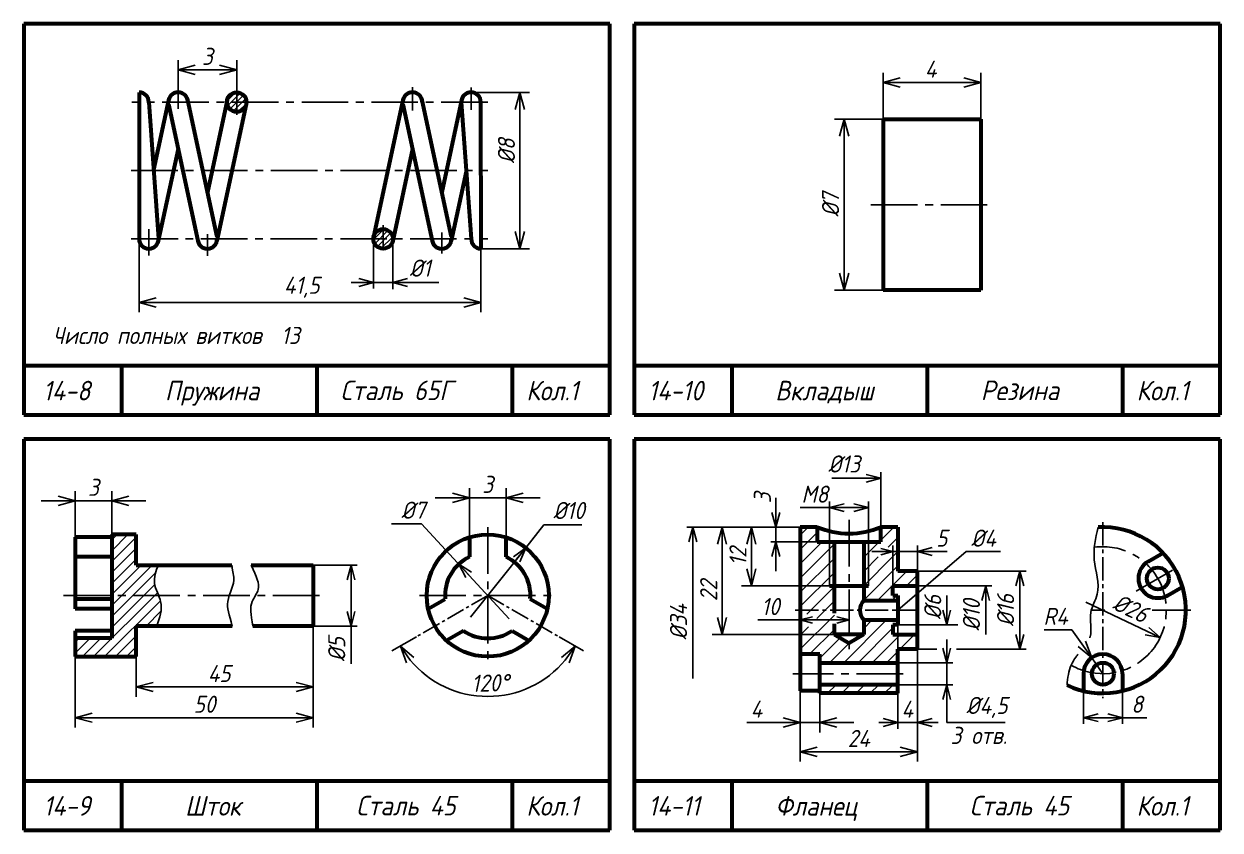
# Model space of a CAD drawing. Header units: millimetres. Extents: x -255 to 513, y 132 to 472.
# Drawn here: x -255 to -10, y 307 to 472 of the extents above; entities that cross this region are included whole.
import ezdxf

# ---------------------------------------------------------------- set-up
doc = ezdxf.new("R2010")
doc.units = ezdxf.units.MM
doc.header["$LTSCALE"] = 0.5
doc.linetypes.add('CENTER2', pattern=[28.575, 19.05, -3.175, 3.175, -3.175])
doc.layers.get('Defpoints').update_dxf_attribs({"color": 5})
doc.styles.get("Standard").update_dxf_attribs({"font": 'isocpeui.ttf', "width": 0.9})
doc.dimstyles.new('Standart 1', dxfattribs={"dimtxt": 3.5, "dimasz": 3.5, "dimexe": 2, "dimexo": 0, "dimgap": 1, "dimtad": 1, "dimtoh": 1, "dimdec": 0, "dimtxsty": 'Standard', "dimblk": 'OPEN30', "dimcen": 2.5, "dimadec": 0, "dimazin": 0, "dimtfac": 1, "dimtdec": 0, "dimtmove": 0, "dimatfit": 3, "dimldrblk": 'DOTSMALL', "dimfxl": 0, "dimarcsym": 0})
pattern_1 = [(45, (20, -42), (-1.459292, 1.459292), [])]

# ---------------------------------------------------------------- blocks, each defined once
blk = doc.blocks.new('_Open30')
at = {"color": 0, "linetype": 'ByBlock', "lineweight": -2}
for p, q in [((-1, 0.268), (0, 0)), ((0, 0), (-1, -0.268)), ((0, 0), (-1, 0))]:
    blk.add_line(p, q, dxfattribs=at)
blk = doc.blocks.new('*D104')
at = {"color": 0, "lineweight": -2}
for p, q in [((-46.06, 347.99), (-40.33, 347.99)), ((-40.33, 347.99), (-38.32, 345.13)), ((-34, 339), (-36.3, 342.27))]:
    blk.add_line(p, q, dxfattribs=at)
at = {"layer": 'Defpoints', "color": 0}
for p in [(-36.3, 342.27), (-34, 339)]:
    blk.add_point(p, dxfattribs=at)
at = {"color": 0, "lineweight": -2, "xscale": 3.5, "yscale": 3.5, "zscale": 3.5, "rotation": 305.1459571110126}
blk.add_blockref('_Open30', (-36.3, 342.27), dxfattribs=at)
at = {"color": 0, "lineweight": -3, "insert": (-43.69, 350.74), "char_height": 3.5, "attachment_point": 5}
blk.add_mtext('R4', dxfattribs=at)
blk = doc.blocks.new('_DotSmall')
at = {"color": 0, "linetype": 'ByBlock', "const_width": 0.5}
blk.add_lwpolyline([(-0.0625, 0, 1), (0.0625, 0, 1)], format="xyb", close=True, dxfattribs=at)
blk = doc.blocks.new('*D105')
at = {"color": 0, "lineweight": -2}
for p, q in [((-96, 335.48), (-96, 327)), ((-92, 335), (-92, 327)), ((-99.5, 329), (-106.94, 329)), ((-92, 329), (-96, 329)), ((-88.5, 329), (-85, 329))]:
    blk.add_line(p, q, dxfattribs=at)
at = {"layer": 'Defpoints', "color": 0}
for p in [(-96, 335.48), (-92, 335), (-92, 329)]:
    blk.add_point(p, dxfattribs=at)
at = {"color": 0, "lineweight": -2, "xscale": 3.5, "yscale": 3.5, "zscale": 3.5}
blk.add_blockref('_Open30', (-96, 329), dxfattribs=at)
at = {"color": 0, "lineweight": -2, "xscale": 3.5, "yscale": 3.5, "zscale": 3.5, "rotation": 180}
blk.add_blockref('_Open30', (-92, 329), dxfattribs=at)
at = {"color": 0, "lineweight": -3, "insert": (-104.97, 331.75), "char_height": 3.5, "attachment_point": 5}
blk.add_mtext('4', dxfattribs=at)
blk = doc.blocks.new('*D106')
at = {"color": 0, "lineweight": -2}
for p, q in [((-72, 344), (-72, 321)), ((-96, 327.75), (-96, 321)), ((-75.5, 323), (-92.5, 323))]:
    blk.add_line(p, q, dxfattribs=at)
at = {"layer": 'Defpoints', "color": 0}
for p in [(-72, 344), (-96, 327.75), (-96, 323)]:
    blk.add_point(p, dxfattribs=at)
at = {"color": 0, "lineweight": -2, "xscale": 3.5, "yscale": 3.5, "zscale": 3.5, "rotation": 180}
blk.add_blockref('_Open30', (-96, 323), dxfattribs=at)
at = {"color": 0, "lineweight": -2, "xscale": 3.5, "yscale": 3.5, "zscale": 3.5}
blk.add_blockref('_Open30', (-72, 323), dxfattribs=at)
at = {"color": 0, "lineweight": -3, "insert": (-84, 325.75), "char_height": 3.5, "attachment_point": 5}
blk.add_mtext('24', dxfattribs=at)
blk = doc.blocks.new('*D107')
at = {"color": 0, "lineweight": -2}
for p, q in [((-106, 369), (-104, 369)), ((-106, 360.5), (-106, 365.5)), ((-90, 357), (-108, 357))]:
    blk.add_line(p, q, dxfattribs=at)
at = {"layer": 'Defpoints', "color": 0}
for p in [(-106, 369), (-106, 369), (-90, 357)]:
    blk.add_point(p, dxfattribs=at)
at = {"color": 0, "lineweight": -2, "xscale": 3.5, "yscale": 3.5, "zscale": 3.5}
for p, rotation in [((-106, 369), 90), ((-106, 357), 270)]:
    blk.add_blockref('_Open30', p, dxfattribs=dict(at, rotation=rotation))
at = {"color": 0, "lineweight": -3, "insert": (-108.75, 363), "char_height": 3.5, "attachment_point": 5, "rotation": 90}
blk.add_mtext('12', dxfattribs=at)
blk = doc.blocks.new('*D108')
at = {"color": 0, "lineweight": -2}
for p, q in [((-112, 369), (-110, 369)), ((-112, 350.5), (-112, 365.5)), ((-89, 347), (-114, 347))]:
    blk.add_line(p, q, dxfattribs=at)
at = {"layer": 'Defpoints', "color": 0}
for p in [(-112, 369), (-112, 369), (-89, 347)]:
    blk.add_point(p, dxfattribs=at)
at = {"color": 0, "lineweight": -2, "xscale": 3.5, "yscale": 3.5, "zscale": 3.5}
for p, rotation in [((-112, 369), 90), ((-112, 347), 270)]:
    blk.add_blockref('_Open30', p, dxfattribs=dict(at, rotation=rotation))
at = {"color": 0, "lineweight": -3, "insert": (-114.75, 356), "char_height": 3.5, "attachment_point": 5, "rotation": 90}
blk.add_mtext('22', dxfattribs=at)
blk = doc.blocks.new('*D109')
at = {"color": 0, "lineweight": -2}
for p, q in [((-96, 351), (-96, 348)), ((-86, 351), (-86, 348)), ((-96, 350), (-104.67, 350)), ((-88.5, 350), (-93.5, 350))]:
    blk.add_line(p, q, dxfattribs=at)
at = {"layer": 'Defpoints', "color": 0}
for p in [(-96, 351), (-86, 351), (-96, 350)]:
    blk.add_point(p, dxfattribs=at)
at = {"color": 0, "lineweight": -2, "xscale": 2.5, "yscale": 2.5, "zscale": 2.5, "rotation": 180}
blk.add_blockref('_Open30', (-96, 350), dxfattribs=at)
at = {"color": 0, "lineweight": -2, "xscale": 2.5, "yscale": 2.5, "zscale": 2.5}
blk.add_blockref('_Open30', (-86, 350), dxfattribs=at)
at = {"color": 0, "lineweight": -3, "insert": (-102.09, 352.75), "char_height": 3.5, "attachment_point": 5}
blk.add_mtext('10', dxfattribs=at)
blk = doc.blocks.new('*D76')
at = {"color": 0, "lineweight": -2}
for p, q in [((-79, 452.5), (-89, 452.5)), ((-87, 421), (-87, 449)), ((-79, 417.5), (-89, 417.5))]:
    blk.add_line(p, q, dxfattribs=at)
at = {"layer": 'Defpoints', "color": 0}
for p in [(-87, 452.5), (-79, 452.5), (-79, 417.5)]:
    blk.add_point(p, dxfattribs=at)
at = {"color": 0, "lineweight": -2, "xscale": 3.5, "yscale": 3.5, "zscale": 3.5}
for p, rotation in [((-87, 452.5), 90), ((-87, 417.5), 270)]:
    blk.add_blockref('_Open30', p, dxfattribs=dict(at, rotation=rotation))
at = {"color": 0, "lineweight": -3, "insert": (-89.77, 435), "char_height": 3.5, "attachment_point": 5, "rotation": 90}
blk.add_mtext('%%c7', dxfattribs=at)
blk = doc.blocks.new('*D77')
at = {"color": 0, "lineweight": -2}
for p, q in [((-79, 452.5), (-79, 462)), ((-59, 452.5), (-59, 462)), ((-75.5, 460), (-62.5, 460))]:
    blk.add_line(p, q, dxfattribs=at)
at = {"layer": 'Defpoints', "color": 0}
for p in [(-59, 460), (-79, 452.5), (-59, 452.5)]:
    blk.add_point(p, dxfattribs=at)
at = {"color": 0, "lineweight": -2, "xscale": 3.5, "yscale": 3.5, "zscale": 3.5, "rotation": 180}
blk.add_blockref('_Open30', (-79, 460), dxfattribs=at)
at = {"color": 0, "lineweight": -2, "xscale": 3.5, "yscale": 3.5, "zscale": 3.5}
blk.add_blockref('_Open30', (-59, 460), dxfattribs=at)
at = {"color": 0, "lineweight": -3, "insert": (-69.27, 462.75), "char_height": 3.5, "attachment_point": 5}
blk.add_mtext('4', dxfattribs=at)
blk = doc.blocks.new('*D78')
at = {"color": 0, "lineweight": -2}
for p, q in [((-244.5, 366.92), (-244.5, 376.4)), ((-237, 367.5), (-237, 376.4)), ((-248, 374.4), (-251.5, 374.4)), ((-244.5, 374.4), (-237, 374.4)), ((-233.5, 374.4), (-230, 374.4))]:
    blk.add_line(p, q, dxfattribs=at)
at = {"layer": 'Defpoints', "color": 0}
for p in [(-237, 374.4), (-237, 367.5), (-244.5, 366.92)]:
    blk.add_point(p, dxfattribs=at)
at = {"color": 0, "lineweight": -2, "xscale": 3.5, "yscale": 3.5, "zscale": 3.5}
blk.add_blockref('_Open30', (-244.5, 374.4), dxfattribs=at)
at = {"color": 0, "lineweight": -2, "xscale": 3.5, "yscale": 3.5, "zscale": 3.5, "rotation": 180}
blk.add_blockref('_Open30', (-237, 374.4), dxfattribs=at)
at = {"color": 0, "lineweight": -3, "insert": (-240.75, 377.15), "char_height": 3.5, "attachment_point": 5}
blk.add_mtext('3', dxfattribs=at)
blk = doc.blocks.new('*D79')
at = {"color": 0, "lineweight": -2}
for p, q in [((-195.75, 348.75), (-195.75, 334.29)), ((-232, 342.5), (-232, 334.29)), ((-228.5, 336.29), (-199.25, 336.29))]:
    blk.add_line(p, q, dxfattribs=at)
at = {"layer": 'Defpoints', "color": 0}
for p in [(-195.75, 348.75), (-232, 342.5), (-195.75, 336.29)]:
    blk.add_point(p, dxfattribs=at)
at = {"color": 0, "lineweight": -2, "xscale": 3.5, "yscale": 3.5, "zscale": 3.5, "rotation": 180}
blk.add_blockref('_Open30', (-232, 336.29), dxfattribs=at)
at = {"color": 0, "lineweight": -2, "xscale": 3.5, "yscale": 3.5, "zscale": 3.5}
blk.add_blockref('_Open30', (-195.75, 336.29), dxfattribs=at)
at = {"color": 0, "lineweight": -3, "insert": (-215, 339.04), "char_height": 3.5, "attachment_point": 5}
blk.add_mtext('45', dxfattribs=at)
blk = doc.blocks.new('*D80')
at = {"color": 0, "lineweight": -2}
for p, q in [((-167.25, 375), (-170.75, 375)), ((-163.75, 366.92), (-163.75, 377)), ((-163.75, 375), (-156.25, 375)), ((-156.25, 366.92), (-156.25, 377)), ((-152.75, 375), (-149.25, 375))]:
    blk.add_line(p, q, dxfattribs=at)
at = {"layer": 'Defpoints', "color": 0}
for p in [(-156.25, 375), (-163.75, 366.92), (-156.25, 366.92)]:
    blk.add_point(p, dxfattribs=at)
at = {"color": 0, "lineweight": -2, "xscale": 3.5, "yscale": 3.5, "zscale": 3.5}
blk.add_blockref('_Open30', (-163.75, 375), dxfattribs=at)
at = {"color": 0, "lineweight": -2, "xscale": 3.5, "yscale": 3.5, "zscale": 3.5, "rotation": 180}
blk.add_blockref('_Open30', (-156.25, 375), dxfattribs=at)
at = {"color": 0, "lineweight": -3, "insert": (-160, 377.75), "char_height": 3.5, "attachment_point": 5}
blk.add_mtext('3', dxfattribs=at)
blk = doc.blocks.new('*D81')
at = {"color": 0, "lineweight": -2}
for p, q in [((-195.75, 350), (-195.75, 328)), ((-244.5, 342.5), (-244.5, 328)), ((-241, 330), (-199.25, 330))]:
    blk.add_line(p, q, dxfattribs=at)
at = {"layer": 'Defpoints', "color": 0}
for p in [(-195.75, 350), (-244.5, 342.5), (-195.75, 330)]:
    blk.add_point(p, dxfattribs=at)
at = {"color": 0, "lineweight": -2, "xscale": 3.5, "yscale": 3.5, "zscale": 3.5, "rotation": 180}
blk.add_blockref('_Open30', (-244.5, 330), dxfattribs=at)
at = {"color": 0, "lineweight": -2, "xscale": 3.5, "yscale": 3.5, "zscale": 3.5}
blk.add_blockref('_Open30', (-195.75, 330), dxfattribs=at)
at = {"color": 0, "lineweight": -3, "insert": (-218, 332.75), "char_height": 3.5, "attachment_point": 5}
blk.add_mtext('50', dxfattribs=at)
blk = doc.blocks.new('*D82')
at = {"color": 0, "lineweight": -2}
for p, q in [((-163.42, 458), (-151.42, 458)), ((-153.42, 429.5), (-153.42, 454.5)), ((-161.42, 426), (-151.42, 426))]:
    blk.add_line(p, q, dxfattribs=at)
at = {"layer": 'Defpoints', "color": 0}
for p in [(-163.42, 458), (-153.42, 458), (-161.42, 426)]:
    blk.add_point(p, dxfattribs=at)
at = {"color": 0, "lineweight": -2, "xscale": 3.5, "yscale": 3.5, "zscale": 3.5}
for p, rotation in [((-153.42, 458), 90), ((-153.42, 426), 270)]:
    blk.add_blockref('_Open30', p, dxfattribs=dict(at, rotation=rotation))
at = {"color": 0, "lineweight": -3, "insert": (-156.17, 446), "char_height": 3.5, "attachment_point": 5, "rotation": 90}
blk.add_mtext('%%c8', dxfattribs=at)
blk = doc.blocks.new('*D83')
at = {"color": 0, "lineweight": -2}
for p, q in [((-223.42, 454.61), (-223.42, 464.61)), ((-211.42, 454.61), (-211.42, 464.61)), ((-219.92, 462.61), (-214.92, 462.61))]:
    blk.add_line(p, q, dxfattribs=at)
at = {"layer": 'Defpoints', "color": 0}
for p in [(-211.42, 462.61), (-223.42, 454.61), (-211.42, 454.61)]:
    blk.add_point(p, dxfattribs=at)
at = {"color": 0, "lineweight": -2, "xscale": 3.5, "yscale": 3.5, "zscale": 3.5, "rotation": 180}
blk.add_blockref('_Open30', (-223.42, 462.61), dxfattribs=at)
at = {"color": 0, "lineweight": -2, "xscale": 3.5, "yscale": 3.5, "zscale": 3.5}
blk.add_blockref('_Open30', (-211.42, 462.61), dxfattribs=at)
at = {"color": 0, "lineweight": -3, "insert": (-217.42, 465.36), "char_height": 3.5, "attachment_point": 5}
blk.add_mtext('3', dxfattribs=at)
blk = doc.blocks.new('*D84')
at = {"color": 0, "lineweight": -2}
for p, q in [((-231.42, 428), (-231.42, 413)), ((-161.42, 428), (-161.42, 413)), ((-227.92, 415), (-164.92, 415))]:
    blk.add_line(p, q, dxfattribs=at)
at = {"layer": 'Defpoints', "color": 0}
for p in [(-231.42, 428), (-161.42, 428), (-161.42, 415)]:
    blk.add_point(p, dxfattribs=at)
at = {"color": 0, "lineweight": -2, "xscale": 3.5, "yscale": 3.5, "zscale": 3.5, "rotation": 180}
blk.add_blockref('_Open30', (-231.42, 415), dxfattribs=at)
at = {"color": 0, "lineweight": -2, "xscale": 3.5, "yscale": 3.5, "zscale": 3.5}
blk.add_blockref('_Open30', (-161.42, 415), dxfattribs=at)
at = {"color": 0, "lineweight": -3, "insert": (-198.09, 418.1), "char_height": 3.5, "attachment_point": 5}
blk.add_mtext('41,5', dxfattribs=at)
blk = doc.blocks.new('*D85')
at = {"color": 0, "lineweight": -2}
for p, q in [((-174.6, 346.57), (-179.62, 343.67)), ((-145.4, 346.57), (-140.38, 343.67))]:
    blk.add_line(p, q, dxfattribs=at)
blk.add_arc((-160, 355), 20.66, 219.7178, 320.2822, dxfattribs=at)
at = {"layer": 'Defpoints', "color": 0}
for p in [(-160, 355), (-160, 355), (-174.6, 346.57), (-145.4, 346.57), (-167.07, 335.59)]:
    blk.add_point(p, dxfattribs=at)
at = {"color": 0, "lineweight": -2, "xscale": 3.5, "yscale": 3.5, "zscale": 3.5}
for p, rotation in [((-177.89, 344.67), 124.8589144015627), ((-142.11, 344.67), 55.14108559843683)]:
    blk.add_blockref('_Open30', p, dxfattribs=dict(at, rotation=rotation))
at = {"color": 0, "lineweight": -3, "insert": (-159.49, 337.1), "char_height": 3.5, "attachment_point": 5, "rotation": 1.6198}
blk.add_mtext('120°', dxfattribs=at)

msp = doc.modelspace()

# ---------------------------------------------------------------- hatches: boundary and pattern name
at = {"lineweight": -3}
h = msp.add_hatch(dxfattribs=at)
h.set_pattern_fill('ANSI31', scale=0.25, style=0)
h.set_pattern_definition([(45, (-285, 287), (-0.561266, 0.561266), [])])
edge = h.paths.add_edge_path()
edge.add_arc((-181.42, 428), 2, 0, 360)
edge = h.paths.add_edge_path()
edge.add_arc((-211.42, 456), 2, 0, 360)
h = msp.add_hatch(dxfattribs=at)
h.set_pattern_fill('ANSI31', color=256, scale=0.5, style=0)
h.set_pattern_definition([(45, (-285, 287), (-1.122532, 1.122532), [])])
edge = h.paths.add_edge_path()
edge.add_line((-232, 348.75), (-227.8, 348.75))
edge.add_spline(control_points=[(-227.8, 348.75), (-227.14, 350.44), (-226.51, 352.55), (-227.24, 354.59), (-227.41, 355)], knot_values=[7.557634, 7.557634, 7.557634, 7.557634, 12.673496, 13.98715, 13.98715, 13.98715, 13.98715], degree=3, periodic=0)
edge.add_line((-227.41, 355), (-237, 355))
edge.add_line((-237, 355), (-237, 346.25))
edge.add_line((-237, 346.25), (-244.5, 346.25))
edge.add_line((-244.5, 346.25), (-244.5, 342.5))
edge.add_line((-244.5, 342.5), (-232, 342.5))
edge.add_line((-232, 342.5), (-232, 348.75))
edge = h.paths.add_edge_path()
edge.add_spline(control_points=[(-227.41, 355), (-227.74, 355.83), (-228.71, 357.88), (-228, 359.99), (-227.45, 361.25)], knot_values=[1.033879, 1.033879, 1.033879, 1.033879, 3.673072, 7.557634, 7.557634, 7.557634, 7.557634], degree=3, periodic=0)
edge.add_line((-227.45, 361.25), (-232, 361.25))
edge.add_line((-232, 361.25), (-232, 367.5))
edge.add_line((-232, 367.5), (-237, 367.5))
edge.add_line((-237, 367.5), (-237, 355))
edge.add_line((-237, 355), (-227.41, 355))
h = msp.add_hatch(dxfattribs=at)
h.set_pattern_fill('ANSI31', color=256, scale=0.65, style=0)
h.set_pattern_definition(pattern_1)
h.paths.add_polyline_path([(-77, 362.91), (-80.26, 362.91), (-80.26, 364.92), (-77, 364.92), (-77, 364), (-76, 364), (-76, 369), (-79.5, 369), (-79.5, 366), (-82, 366), (-82, 357), (-83, 357), (-83, 354), (-76, 354), (-76, 355), (-77, 355), (-77, 357)])
h.paths.add_polyline_path([(-72, 360), (-76, 360), (-76, 364), (-77, 364), (-77, 362.91), (-77, 357), (-72, 357)])
h.paths.add_polyline_path([(-82, 366), (-83, 366), (-83, 357), (-82, 357)], flags=17)
h.paths.add_polyline_path([(-89, 366), (-90, 366), (-90, 357), (-89, 357)], flags=16)
h.paths.add_polyline_path([(-90, 366), (-92.5, 366), (-96, 366), (-96, 352), (-89, 352), (-89, 357), (-90, 357)])
h.paths.add_polyline_path([(-92.5, 369), (-96, 369), (-96, 366), (-92.5, 366)])
h.paths.add_polyline_path([(-89, 351.39), (-89, 352), (-96, 352), (-96, 351.22), (-92.61, 351.22), (-92.61, 348.63), (-96, 348.63), (-96, 343), (-92, 343), (-92, 341.25), (-76, 341.25), (-76, 347), (-77, 347), (-77, 349), (-76, 349), (-76, 350), (-83, 350), (-83, 347), (-86, 345.27), (-89, 347), (-89, 348.18)])
h.paths.add_polyline_path([(-72, 347), (-76, 347), (-76, 344), (-72, 344)])
h = msp.add_hatch(dxfattribs=at)
h.set_pattern_fill('ANSI31', color=256, scale=0.65, style=0)
h.set_pattern_definition(pattern_1)
h.paths.add_polyline_path([(-76, 336.75), (-91.68, 336.75), (-92, 336.43), (-92, 335), (-76, 335)])

# ---------------------------------------------------------------- linework, layer by layer
at = {"color": 7, "lineweight": 60}
for p, q in [((-135, 472), (-255, 472)), ((-255, 472), (-255, 392)), ((-135, 392), (-135, 472)), ((-10, 472), (-130, 472)), ((-130, 472), (-130, 392)), ((-10, 392), (-10, 472)), ((-231.42, 458), (-231.42, 428)), ((-229.42, 456), (-227.42, 428)), ((-225.38, 456.42), (-228.43, 442.16)), ((-221.47, 456.42), (-215.47, 428.42)), ((-213.38, 456.42), (-217.42, 437.55)), ((-177.38, 456.42), (-183.38, 428.42)), ((-173.47, 456.42), (-167.47, 428.42)), ((-165.38, 456.42), (-169.42, 437.55)), ((-165.45, 456), (-163.42, 428)), ((-161.45, 456), (-161.42, 426)), ((-225.38, 455.58), (-219.38, 427.58)), ((-209.47, 455.58), (-215.47, 427.58)), ((-177.38, 455.58), (-171.38, 427.58)), ((-79, 452.5), (-79, 417.5)), ((-79, 452.5), (-59, 452.5)), ((-59, 452.5), (-59, 417.5)), ((-223.42, 446.45), (-227.47, 427.58)), ((-175.42, 446.45), (-179.47, 427.58)), ((-164.42, 441.8), (-167.47, 427.58)), ((-59, 417.5), (-79, 417.5)), ((-135, 402), (-255, 402)), ((-235, 402), (-235, 392)), ((-195, 402), (-195, 392)), ((-155, 402), (-155, 392)), ((-10, 402), (-130, 402)), ((-110, 402), (-110, 392)), ((-70, 402), (-70, 392)), ((-30, 402), (-30, 392)), ((-255, 392), (-135, 392)), ((-130, 392), (-10, 392)), ((-135, 387), (-255, 387)), ((-255, 387), (-255, 307)), ((-135, 307), (-135, 387)), ((-10, 387), (-130, 387)), ((-130, 387), (-130, 307)), ((-10, 307), (-10, 387)), ((-232, 367.5), (-237, 367.5)), ((-237, 367.5), (-237, 346.25)), ((-232, 361.25), (-232, 367.5)), ((-96, 369), (-96, 335.48)), ((-92.52, 369), (-96, 369)), ((-92.5, 369), (-92.5, 366)), ((-76, 369), (-79.5, 369)), ((-79.5, 366), (-79.5, 369)), ((-76, 369), (-76, 360)), ((-244.5, 366.92), (-244.5, 352.29)), ((-237, 366.92), (-244.5, 366.92)), ((-163.75, 366.92), (-163.75, 362.91)), ((-156.25, 362.91), (-156.25, 366.92)), ((-92.5, 366), (-79.5, 366)), ((-89, 351.39), (-89, 366)), ((-83, 366), (-83, 354)), ((-237, 362.91), (-244.5, 362.91)), ((-24.74, 361.96), (-21.69, 363.73)), ((-232, 361.25), (-212.42, 361.25)), ((-208.43, 361.25), (-195.75, 361.25)), ((-195.75, 361.25), (-195.75, 348.75)), ((-72, 360), (-76, 360)), ((-72, 344), (-72, 360)), ((-90, 357), (-82, 357)), ((-77, 355), (-77, 357)), ((-77, 357), (-72, 357)), ((-20.74, 355.04), (-17.69, 356.8)), ((-172.2, 352.29), (-168.72, 354.29)), ((-147.8, 352.29), (-151.28, 354.29)), ((-83, 354), (-76, 354)), ((-77, 355), (-76, 355)), ((-76, 355), (-76, 349)), ((-232, 342.5), (-232, 348.75)), ((-212.34, 348.75), (-232, 348.75)), ((-195.75, 348.75), (-208.08, 348.75)), ((-89, 347), (-89, 349.22)), ((-83, 350), (-76, 350)), ((-83, 350), (-83, 347)), ((-77, 349), (-77, 347)), ((-76, 349), (-77, 349)), ((-244.5, 347.8), (-244.5, 342.5)), ((-164.97, 347.8), (-168.45, 345.79)), ((-155.03, 347.8), (-151.55, 345.79)), ((-83, 347), (-89, 347)), ((-89, 347), (-86, 345.27)), ((-83, 347), (-86, 345.27)), ((-77, 347), (-72, 347)), ((-92, 343), (-96, 343)), ((-92, 335), (-92, 343)), ((-76, 335), (-76, 344)), ((-72, 344), (-76, 344)), ((-244.5, 342.5), (-232, 342.5)), ((-92, 341.25), (-76, 341.25)), ((-38, 339), (-38, 335.48)), ((-30, 339), (-30, 335.48)), ((-76, 336.75), (-92, 336.75)), ((-92, 335.48), (-96, 335.48)), ((-76, 335), (-92, 335)), ((-135, 317), (-255, 317)), ((-235, 317), (-235, 307)), ((-195, 317), (-195, 307)), ((-155, 317), (-155, 307)), ((-10, 317), (-130, 317)), ((-110, 317), (-110, 307)), ((-70, 317), (-70, 307)), ((-30, 317), (-30, 307)), ((-255, 307), (-135, 307)), ((-130, 307), (-10, 307))]:
    msp.add_line(p, q, dxfattribs=at)
at = {"color": 7, "lineweight": -3}
for p, q in [((-223.42, 454.75), (-223.42, 459)), ((-211.42, 453.4), (-211.42, 458.95)), ((-175.42, 454.27), (-175.42, 459.03)), ((-163.42, 454.39), (-163.42, 459)), ((-229.42, 430), (-229.42, 428)), ((-229.42, 424.62), (-229.42, 429.18)), ((-217.42, 428.94), (-217.42, 424.51)), ((-181.42, 430.78), (-181.42, 426)), ((-169.42, 429.34), (-169.42, 424.98)), ((-229.42, 428), (-223.42, 428)), ((-183.42, 428), (-183.42, 417.83)), ((-179.42, 427.97), (-179.42, 417.68)), ((-188, 419.07), (-170, 419.07)), ((-79.5, 369), (-79.5, 380.25)), ((-82.5, 379), (-89.5, 379)), ((-101, 372), (-101, 375)), ((-96, 373), (-85, 373)), ((-90, 366), (-90, 374.25)), ((-82, 366), (-82, 374.25)), ((-148.48, 369.48), (-152.22, 364.78)), ((-140.76, 369.48), (-148.48, 369.48)), ((-96, 369), (-119.25, 369)), ((-96, 369), (-103.25, 369)), ((-101, 366), (-101, 369)), ((-118, 366), (-118, 338)), ((-92.5, 366), (-102, 366)), ((-90, 366), (-90, 357)), ((-82, 357), (-82, 366)), ((-77, 357), (-77, 365.25)), ((-72, 360), (-72, 365.25)), ((-163.54, 350.55), (-152.22, 364.78)), ((-101, 363), (-101, 360)), ((-81.31, 364), (-65.9, 364)), ((-76, 352), (-62, 364)), ((-62, 364), (-55, 364)), ((-195.75, 361.25), (-186.75, 361.25)), ((-188, 358.25), (-188, 341)), ((-72, 360), (-49.75, 360)), ((-72, 357), (-56.75, 357)), ((-51, 357), (-51, 347)), ((-66, 349), (-66, 355)), ((-58, 347), (-58, 354)), ((-37.52, 353.67), (-24.97, 347.71)), ((-195.75, 348.75), (-186.75, 348.75)), ((-76, 349), (-63.68, 349)), ((-76, 349), (-76, 327.75)), ((-66, 346), (-66, 330.72)), ((-72, 344), (-68, 344)), ((-64, 344), (-49.75, 344)), ((-76, 341.25), (-64.75, 341.25)), ((-76, 336.72), (-64.75, 336.72)), ((-38, 335.48), (-38, 328.75)), ((-30, 335.48), (-30, 328.75)), ((-67.72, 329), (-79.87, 329)), ((-66, 329), (-66, 330.72)), ((-54, 329), (-66, 329)), ((-35, 330), (-25, 330))]:
    msp.add_line(p, q, dxfattribs=at)
at = {"color": 7, "linetype": 'CENTER2', "lineweight": -3}
for p, q in [((-160, 456), (-232.9, 456)), ((-233, 442), (-160, 442)), ((-81.5, 435), (-56.5, 435)), ((-233.05, 428), (-160, 428)), ((-86, 370.5), (-86, 344)), ((-160, 369), (-160, 341)), ((-246.86, 355), (-194, 355)), ((-174, 355), (-146, 355)), ((-23.92, 352), (-16, 352)), ((-74.91, 339), (-97.5, 339))]:
    msp.add_line(p, q, dxfattribs=at)
at = {"color": 7, "linetype": 'CENTER2', "lineweight": -3, "ltscale": 0.5}
for p, q in [((-34, 370), (-34, 334)), ((-97, 352), (-72, 352)), ((-36.38, 352), (-33.58, 352))]:
    msp.add_line(p, q, dxfattribs=at)
at = {"lineweight": -3}
for p, q in [((-179.71, 369.69), (-173.57, 369.69)), ((-173.57, 369.69), (-155.58, 350.21))]:
    msp.add_line(p, q, dxfattribs=at)
msp.add_line((-167, 360.25), (-167, 360.25))
at = {"color": 7, "lineweight": -3, "ltscale": 0.5}
msp.add_line((-27.2, 355.93), (-19.74, 360.23), dxfattribs=at)
at = {"lineweight": 60}
for p, q in [((-237, 354.29), (-244.5, 354.29)), ((-237, 352.29), (-244.5, 352.29)), ((-237, 347.8), (-244.5, 347.8)), ((-237, 346.25), (-244.5, 346.25))]:
    msp.add_line(p, q, dxfattribs=at)
at = {"color": 7, "linetype": 'CENTER2', "lineweight": -3, "ltscale": 0.4}
for q in [(-174.6, 346.57), (-145.4, 346.57)]:
    msp.add_line((-160, 355), q, dxfattribs=at)
at = {"color": 7, "lineweight": 60}
for centre, radius in [((-211.42, 456), 2), ((-181.42, 428), 2), ((-160, 355), 12.5), ((-22.74, 358.5), 2.25), ((-34, 339), 2.25)]:
    msp.add_circle(centre, radius, dxfattribs=at)
for centre, radius, start, end in [((-231.42, 456), 2, 0, 90), ((-223.42, 456), 2, 0, 180), ((-175.42, 456), 2, 0, 180), ((-163.42, 456), 2, 0, 180), ((-229.42, 428), 2, 180, 0), ((-217.42, 428), 2, 180, 0), ((-169.42, 428), 2, 180, 0), ((-161.4, 428), 2, 180, 269.3496), ((-86, 384.71), 17, 247.5205, 292.4795), ((-34, 352), 17, 244.4545, 93.3163), ((-160, 355), 8.75, 115.3769, 184.6231), ((-160, 355), 8.75, 355.3769, 64.6231), ((-22.74, 358.5), 4, 120, 300), ((-80.76, 352), 3, 138.1897, 221.8103), ((-160, 355), 8.75, 235.3769, 304.6231), ((-34, 339), 4, 0, 180)]:
    msp.add_arc(centre, radius, start, end, dxfattribs=at)
at = {"color": 7, "linetype": 'CENTER2', "lineweight": -3}
msp.add_arc((-34, 352), 13, 240.0498, 97.7685, dxfattribs=at)
at = {"color": 7, "lineweight": -3}
for points, knots in [([(-36.69, 346.33), (-36.66, 346.41), (-36.15, 347.98), (-37.24, 351.37), (-34.08, 356.13), (-36.42, 362.25), (-35.56, 366.77), (-34.98, 368.97)], [13.528172, 13.528172, 13.528172, 13.528172, 13.813463, 18.766495, 22.739431, 29.770096, 36.512537, 36.512537, 36.512537, 36.512537]), ([(-227.45, 361.25), (-228, 359.99), (-228.85, 357.46), (-226.25, 353.42), (-227.14, 350.44), (-227.8, 348.75)], [1.033879, 1.033879, 1.033879, 1.033879, 4.91844, 8.871287, 13.98715, 13.98715, 13.98715, 13.98715]), ([(-212.42, 361.25), (-212.19, 359.6), (-211.51, 357.69), (-213.96, 354.06), (-213, 351.22), (-212.34, 348.75)], [2.46124, 2.46124, 2.46124, 2.46124, 3.605551, 7.728657, 10.913171, 10.913171, 10.913171, 10.913171]), ([(-208.43, 361.25), (-207.42, 358.74), (-206.18, 356.65), (-208.87, 353.47), (-208.54, 351.29), (-208.08, 348.75)], [1.112792, 1.112792, 1.112792, 1.112792, 4.472136, 6.708204, 9.820419, 9.820419, 9.820419, 9.820419]), ([(-41.33, 336.66), (-41.3, 337.4), (-41.1, 339.44), (-40.21, 341.59), (-39.23, 342.85), (-39.08, 343.03)], [2.61521, 2.61521, 2.61521, 2.61521, 4.836833, 8.78598, 9.458055, 9.458055, 9.458055, 9.458055])]:
    msp.add_open_spline(points, degree=3, knots=knots, dxfattribs=at)

# ---------------------------------------------------------------- block references
for p, xscale, yscale, zscale in [((-183.42, 419.07), 3, 3, 3), ((-79.5, 379), 3, 3, 3), ((-82, 373), 3, 3, 3), ((-77, 364), 2.470702517386712, 2.470702517386712, 2.470702517386712), ((-30, 330), 3, 3, 3), ((-76, 329), 3, 3, 3)]:
    msp.add_blockref('_Open30', p, dxfattribs=dict(at, xscale=xscale, yscale=yscale, zscale=zscale))
at = {"color": 7, "lineweight": -3, "yscale": 3, "zscale": 3}
for p, xscale, rotation in [((-179.42, 419.07), 3, 180), ((-90, 373), 3, 180), ((-101, 369), 3, 270), ((-118, 369), 3, 90), ((-152.22, 364.78), 3.00000000000005, 51.48820852158367), ((-101, 366), 3, 90), ((-72, 364), 3, 180), ((-188, 361.25), 3, 90), ((-51, 360), 3, 90), ((-58, 357), 3, 90), ((-188, 348.75), 3, 270), ((-66, 349), -3, 90), ((-22.26, 346.42), 3.000000000000029, 334.5765215782739), ((-51, 344), 3, 270), ((-66, 341.25), 3, 270), ((-66, 336.72), 3, 90), ((-38, 330), 3, 180), ((-72, 329), 3, 180)]:
    msp.add_blockref('_Open30', p, dxfattribs=dict(at, xscale=xscale, rotation=rotation))
at = {"lineweight": -3, "xscale": 3.000000000000011, "yscale": 3, "zscale": 3, "rotation": 132.7361932321809}
msp.add_blockref('_Open30', (-165.94, 361.43), dxfattribs=at)

# ---------------------------------------------------------------- texts
at = {"color": 7, "lineweight": -3, "width": 0.9}
for s, p in [('%%c1', (-176, 420.27)), ('%%c4', (-61, 365)), ('3 отв.', (-65.18, 324.62))]:
    msp.add_text(s, height=3.5, dxfattribs=at).set_placement(p)
at = {"color": 7, "width": 0.9}
for s, height, p in [('Число полных витков  13', 3.5, (-249.1, 406.49)), ('14-8', 4, (-251.08, 394.95)), ('Пружина', 4, (-226.11, 394.95)), ('Сталь 65Г', 4, (-190.16, 395)), ('Кол.1', 4, (-152.11, 394.95)), ('14-10', 4, (-127.11, 394.95)), ('Вкладыш', 4, (-101.11, 394.95)), ('Резина', 4, (-59, 395)), ('Кол.1', 4, (-27.11, 394.95)), ('14-9', 4, (-251, 309.95)), ('Шток', 4, (-222, 309.95)), ('Сталь 45', 4, (-186.94, 310)), ('Кол.1', 4, (-152.11, 309.95)), ('14-11', 4, (-127.11, 309.95)), ('Фланец', 4, (-101.11, 309.95)), ('Сталь 45', 4, (-61.28, 310)), ('Кол.1', 4, (-27.11, 309.95))]:
    msp.add_text(s, height=height, dxfattribs=at).set_placement(p)
at = {"color": 7, "lineweight": -3, "char_height": 3.5, "attachment_point": 5}
for s, insert in [('%%c13', (-87, 381.93)), ('M8', (-93, 375.75)), ('%%c10', (-143.36, 372.4)), ('5', (-67, 366.75)), ('4', (-74.07, 331.75)), ('%%c4,5', (-57.75, 332.1)), ('8', (-27, 332.75))]:
    msp.add_mtext(s, dxfattribs=dict(at, insert=insert))
for s, insert, rotation in [('3', (-103.75, 375), 90), ('%%c6', (-68.85, 352.61), 90), ('%%c16', (-53.93, 352), 90), ('%%c34', (-120.92, 349.59), 90), ('%%c10', (-60.93, 351), 90), ('%%c26', (-28.27, 352.38), 334.5765), ('%%c5', (-190.93, 344), 90)]:
    msp.add_mtext(s, dxfattribs=dict(at, insert=insert, rotation=rotation))
at = {"lineweight": -3, "insert": (-175.24, 372.47), "char_height": 3.5, "attachment_point": 5}
msp.add_mtext('%%c7', dxfattribs=at)

# ---------------------------------------------------------------- dimensions: what is measured, and where the dimension line sits
at = {"color": 7, "lineweight": -3}
for base, p1, p2, text, picture, middle in [((-211.42, 462.61), (-223.42, 454.61), (-211.42, 454.61), '3', '*D83', (-217.42, 462.61)), ((-59, 460), (-79, 452.5), (-59, 452.5), '4', '*D77', (-69.27, 460)), ((-161.42, 415), (-231.42, 428), (-161.42, 428), '41,5', '*D84', (-198.09, 415)), ((-156.25, 375), (-163.75, 366.92), (-156.25, 366.92), '3', '*D80', (-160, 375)), ((-237, 374.4), (-244.5, 366.92), (-237, 367.5), '3', '*D78', (-240.75, 374.4)), ((-195.75, 330), (-244.5, 342.5), (-195.75, 350), '50', '*D81', (-218, 330)), ((-195.75, 336.29), (-232, 342.5), (-195.75, 348.75), '45', '*D79', (-215, 336.29))]:
    dim = msp.add_linear_dim(base=base, p1=p1, p2=p2, text=text, dimstyle='Standart 1', dxfattribs=at)
    dim.commit()
    dim.dimension.update_dxf_attribs({"geometry": picture, "text_midpoint": middle, "dimtype": 160})
for base, p1, p2, text, picture, middle in [((-153.42, 458), (-161.42, 426), (-163.42, 458), '%%c8', '*D82', (-153.42, 446)), ((-87, 452.5), (-79, 417.5), (-79, 452.5), '%%c7', '*D76', (-87, 435))]:
    dim = msp.add_linear_dim(base=base, p1=p1, p2=p2, angle=90, text=text, dimstyle='Standart 1', dxfattribs=at)
    dim.commit()
    dim.dimension.update_dxf_attribs({"geometry": picture, "text_midpoint": middle, "dimtype": 160})
for base, p1, p2, picture, middle in [((-112, 369), (-89, 347), (-112, 369), '*D108', (-112, 356)), ((-106, 369), (-90, 357), (-106, 369), '*D107', (-106, 363))]:
    dim = msp.add_linear_dim(base=base, p1=p1, p2=p2, angle=90, dimstyle='Standart 1', dxfattribs=at)
    dim.commit()
    dim.dimension.update_dxf_attribs({"geometry": picture, "text_midpoint": middle, "dimtype": 160})
at = {"lineweight": -3}
dim = msp.add_angular_dim_2l(base=(-167.07, 335.59), line1=((-160, 355), (-145.4, 346.57)), line2=((-160, 355), (-174.6, 346.57)), dimstyle='Standart 1', dxfattribs=at)
dim.commit()
dim.dimension.update_dxf_attribs({"geometry": '*D85', "text_midpoint": (-159.42, 334.35), "dimtype": 162})
at = {"color": 7, "lineweight": -3}
dim = msp.add_linear_dim(base=(-96, 350), p1=(-86, 351), p2=(-96, 351), dimstyle='Standart 1', override={"dimasz": 2.5}, dxfattribs=at)
dim.commit()
dim.dimension.update_dxf_attribs({"geometry": '*D109', "text_midpoint": (-102.09, 350), "dimtype": 160})
dim = msp.add_radius_dim(center=(-34, 339), mpoint=(-36.3, 342.27), dimstyle='Standart 1', dxfattribs=at)
dim.commit()
dim.dimension.update_dxf_attribs({"geometry": '*D104', "text_midpoint": (-43.69, 350.74)})
for base, p1, p2, picture, middle in [((-96, 323), (-72, 344), (-96, 327.75), '*D106', (-84, 323)), ((-92, 329), (-96, 335.48), (-92, 335), '*D105', (-104.97, 329))]:
    dim = msp.add_linear_dim(base=base, p1=p1, p2=p2, dimstyle='Standart 1', dxfattribs=at)
    dim.commit()
    dim.dimension.update_dxf_attribs({"geometry": picture, "text_midpoint": middle, "dimtype": 160})

doc.saveas('drawing.dxf')
